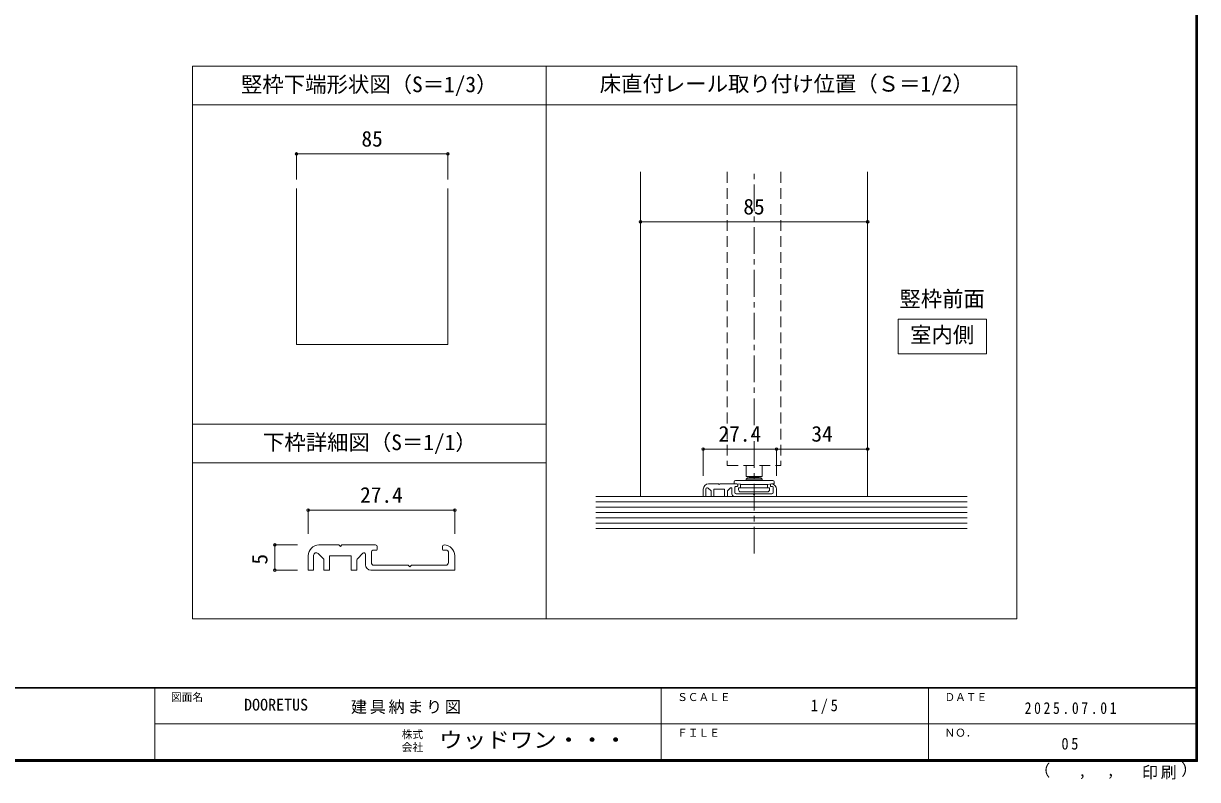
# Model space of a CAD drawing. Units: millimetres, scale not verified, with parts at other scales. Extents: x -973 to 977, y -718 to 696.
# Drawn here: x -121 to 977, y -718 to -11 of the extents above; entities that cross this region are included whole.
import ezdxf
from ezdxf.enums import TextEntityAlignment as Align

# ---------------------------------------------------------------- set-up
doc = ezdxf.new("R2010")
doc.units = ezdxf.units.MM
doc.header["$LTSCALE"] = 5
doc.header["$PDMODE"] = 32
doc.header["$PDSIZE"] = 2.5
doc.linetypes.add('CHAIN1', pattern=[8, 5, -1, 1, -1])
doc.linetypes.add('DASHED2', pattern=[3, 2, -1])
for name, color, linetype, lineweight in [('0-0_補助線', 7, 'Continuous', 9), ('0-A_文字', 7, 'Continuous', 9), ('1-1_通り芯', 4, 'CHAIN1', 9), ('1-3_仕上げ', 7, 'Continuous', 9), ('1-4_枠', 7, 'Continuous', 9), ('1-6_扉', 7, 'DASHED2', 9), ('1-A_文字', 7, 'Continuous', 9), ('1-B_寸法', 7, 'Continuous', 9), ('F-1_枠', 6, 'Continuous', 9)]:
    doc.layers.add(name, color=color, linetype=linetype, lineweight=lineweight)
doc.layers.add('F-0_補助線', color=7, linetype='Continuous')
doc.layers.add('F-A_文字', color=7, linetype='Continuous')
doc.styles.add('ＭＳ ゴシック', font='')
doc.styles.get('ＭＳ ゴシック').set_extended_font_data('MS Gothic')

msp = doc.modelspace()

# ---------------------------------------------------------------- linework, layer by layer
at = {"layer": '0-0_補助線', "color": 3}
for p, q in [((36.653, -50.984), (367.598, -50.984)), ((36.653, -50.984), (36.653, -567.5)), ((36.653, -86.984), (367.598, -86.984)), ((275.595, -165.261), (275.595, -311.143)), ((36.653, -385.648), (367.598, -385.648)), ((36.653, -421.648), (367.598, -421.648))]:
    msp.add_line(p, q, dxfattribs=at)
at = {"layer": '0-0_補助線', "color": 4}
for p, q in [((133.928, -133.004), (275.595, -133.004)), ((133.928, -133.004), (133.928, -156.927)), ((275.595, -133.004), (275.595, -156.927)), ((145.041, -465.963), (282.041, -465.963)), ((145.041, -465.963), (145.041, -488.017)), ((282.041, -465.963), (282.041, -488.017)), ((113.766, -498.546), (113.766, -522.046)), ((113.766, -498.546), (135.06, -498.546)), ((113.766, -522.046), (135.06, -522.046))]:
    msp.add_line(p, q, dxfattribs=at)
at = {"layer": '0-0_補助線'}
for p, q in [((554.427, -424.329), (554.427, -434.426)), ((569.427, -434.426), (569.427, -424.329)), ((544.427, -438.227), (569.427, -438.227)), ((554.427, -434.426), (569.427, -434.426)), ((557.552, -434.977), (554.427, -434.426)), ((555.677, -435.727), (554.427, -436.977)), ((554.427, -438.227), (554.427, -436.977)), ((569.427, -436.977), (554.427, -436.977)), ((555.677, -435.727), (568.177, -435.727)), ((557.552, -434.977), (566.302, -434.977)), ((557.552, -434.977), (557.552, -435.727)), ((566.302, -434.977), (569.427, -434.426)), ((566.302, -434.977), (566.302, -435.727)), ((569.427, -436.977), (568.177, -435.727)), ((569.427, -436.977), (569.427, -438.227)), ((569.427, -438.227), (579.427, -438.227)), ((543.177, -441.227), (543.177, -439.477)), ((543.177, -441.227), (545.354, -441.227)), ((545.354, -441.227), (548.98, -441.801)), ((548.98, -441.801), (549.302, -441.852)), ((549.302, -444.727), (549.302, -441.852)), ((549.302, -441.878), (574.552, -441.878)), ((549.302, -445.227), (574.552, -445.227)), ((549.427, -448.977), (574.427, -448.977)), ((574.552, -441.852), (574.552, -444.727)), ((577.177, -442.079), (577.177, -443.329)), ((580.677, -439.477), (580.677, -441.227)), ((155.041, -498.546), (173.541, -498.546)), ((175.041, -500.046), (173.541, -498.546)), ((175.041, -500.046), (176.541, -498.546)), ((208.041, -498.546), (176.541, -498.546)), ((204.041, -505.046), (204.041, -515.046)), ((208.541, -503.546), (205.541, -503.546)), ((209.541, -500.046), (209.541, -502.546)), ((270.541, -500.046), (270.541, -502.546)), ((271.541, -503.546), (274.541, -503.546)), ((276.041, -505.046), (276.041, -515.046)), ((145.041, -522.046), (145.041, -508.546)), ((150.041, -522.046), (150.041, -508.331)), ((165.041, -522.046), (165.041, -509.046)), ((165.541, -508.546), (184.541, -508.546)), ((185.041, -522.046), (185.041, -509.046)), ((190.541, -522.046), (190.541, -512.417)), ((190.981, -511.357), (195.981, -506.357)), ((198.541, -507.417), (198.541, -517.046)), ((282.041, -508.546), (282.041, -522.046)), ((145.041, -522.046), (150.041, -522.046)), ((159.541, -522.046), (165.041, -522.046)), ((185.041, -522.046), (190.541, -522.046)), ((203.541, -522.046), (282.041, -522.046)), ((206.541, -517.546), (238.541, -517.546)), ((240.041, -519.046), (238.541, -517.546))]:
    msp.add_line(p, q, dxfattribs=at)
at = {"layer": '0-0_補助線', "color": 3}
msp.add_lwpolyline([(133.928, -165.261), (133.928, -311.143), (275.595, -311.143)], dxfattribs=at)
at = {"layer": '0-0_補助線'}
for points in [[(547.427, -446.977), (547.427, -445.227), (548.802, -445.227)], [(548.802, -445.227), (549.302, -445.227), (549.302, -444.727)], [(574.552, -441.852), (578.499, -441.227), (580.677, -441.227)], [(574.552, -444.727), (574.552, -445.227), (575.052, -445.227)], [(575.052, -445.227), (576.427, -445.227), (576.427, -446.977)], [(159.541, -522.046), (159.541, -511.796), (154.309, -506.564)], [(240.041, -519.046), (241.541, -517.546), (273.541, -517.546)]]:
    msp.add_lwpolyline(points, dxfattribs=at)
for centre, radius, start, end in [((544.427, -439.477), 1.25, 90, 180), ((579.427, -439.477), 1.25, 0, 90), ((549.427, -446.977), 2, 180, 270), ((574.427, -446.977), 2, 270, 0), ((155.041, -508.546), 10, 90, 180), ((205.541, -505.046), 1.5, 90, 180), ((208.041, -500.046), 1.5, 360, 90), ((208.541, -502.546), 1, 270, 360), ((272.041, -500.046), 1.5, 90, 180), ((271.541, -502.546), 1, 180, 270), ((272.041, -508.546), 10, 360, 90), ((274.541, -505.046), 1.5, 0, 90), ((152.541, -508.331), 2.5, 45, 180), ((165.541, -509.046), 0.5, 90, 180), ((184.541, -509.046), 0.5, 0, 90), ((192.041, -512.417), 1.5, 135, 180), ((197.041, -507.417), 1.5, 360, 135), ((206.541, -515.046), 2.5, 180, 270), ((273.541, -515.046), 2.5, 270, 0), ((203.541, -517.046), 5, 180, 270)]:
    msp.add_arc(centre, radius, start, end, dxfattribs=at)
for p in [(133.928, -133.004), (275.595, -133.004), (145.041, -465.963), (282.041, -465.963), (113.766, -498.546), (113.766, -522.046)]:
    msp.add_point(p, dxfattribs=at)
at = {"layer": '0-A_文字', "color": 3}
for p, q in [((367.598, -50.984), (807.598, -50.984)), ((367.598, -567.5), (367.598, -50.984)), ((807.598, -50.984), (807.598, -567.5)), ((367.598, -86.984), (807.598, -86.984)), ((36.653, -567.5), (807.598, -567.5))]:
    msp.add_line(p, q, dxfattribs=at)
at = {"layer": '1-1_通り芯'}
msp.add_line((561.927, -506.451), (561.927, -149.829), dxfattribs=at)
at = {"layer": '1-3_仕上げ', "color": 2}
for p, q in [((761.348, -453.079), (413.848, -453.079)), ((413.848, -483.079), (761.348, -483.079))]:
    msp.add_line(p, q, dxfattribs=at)
at = {"layer": '1-3_仕上げ'}
for p, q in [((413.848, -458.079), (761.348, -458.079)), ((413.848, -463.079), (761.348, -463.079)), ((413.848, -468.079), (761.348, -468.079)), ((413.848, -473.079), (761.348, -473.079)), ((413.848, -478.079), (761.348, -478.079))]:
    msp.add_line(p, q, dxfattribs=at)
at = {"layer": '1-4_枠', "color": 3}
for p, q in [((455.677, -453.079), (455.677, -149.829)), ((668.177, -453.079), (668.177, -149.829))]:
    msp.add_line(p, q, dxfattribs=at)
at = {"layer": '1-4_枠'}
for p, q in [((514.427, -453.079), (514.427, -446.329)), ((516.927, -453.079), (516.927, -446.222)), ((519.427, -441.329), (528.677, -441.329)), ((524.427, -453.079), (524.427, -446.579)), ((524.677, -446.329), (534.177, -446.329)), ((529.427, -442.079), (528.677, -441.329)), ((529.427, -442.079), (530.177, -441.329)), ((545.927, -441.329), (530.177, -441.329)), ((534.427, -453.079), (534.427, -446.579)), ((537.177, -453.079), (537.177, -448.265)), ((537.396, -447.735), (539.896, -445.235)), ((541.177, -445.765), (541.177, -450.579)), ((543.927, -444.579), (543.927, -449.579)), ((546.177, -443.829), (544.677, -443.829)), ((546.677, -442.079), (546.677, -443.329)), ((577.177, -442.079), (577.177, -443.329)), ((577.677, -443.829), (579.177, -443.829)), ((579.927, -444.579), (579.927, -449.579)), ((582.927, -446.329), (582.927, -453.079)), ((514.427, -453.079), (516.927, -453.079)), ((521.677, -453.079), (524.427, -453.079)), ((534.427, -453.079), (537.177, -453.079)), ((543.677, -453.079), (582.927, -453.079)), ((545.177, -450.829), (561.177, -450.829)), ((561.927, -451.579), (561.177, -450.829))]:
    msp.add_line(p, q, dxfattribs=at)
for points in [[(521.677, -453.079), (521.677, -447.954), (519.061, -445.338)], [(561.927, -451.579), (562.677, -450.829), (578.677, -450.829)]]:
    msp.add_lwpolyline(points, dxfattribs=at)
for centre, radius, start, end in [((519.427, -446.329), 5, 90, 180), ((518.177, -446.222), 1.25, 45, 180), ((524.677, -446.579), 0.25, 90, 180), ((534.177, -446.579), 0.25, 0, 90), ((537.927, -448.265), 0.75, 135, 180), ((540.427, -445.765), 0.75, 360, 135), ((544.677, -444.579), 0.75, 90, 180), ((545.177, -449.579), 1.25, 180, 270), ((545.927, -442.079), 0.75, 360, 90), ((546.177, -443.329), 0.5, 270, 360), ((577.927, -442.079), 0.75, 90, 180), ((577.677, -443.329), 0.5, 180, 270), ((577.927, -446.329), 5, 360, 90), ((578.677, -449.579), 1.25, 270, 0), ((579.177, -444.579), 0.75, 0, 90), ((543.677, -450.579), 2.5, 180, 270)]:
    msp.add_arc(centre, radius, start, end, dxfattribs=at)
at = {"layer": '1-6_扉'}
msp.add_line((586.927, -149.829), (586.927, -424.329), dxfattribs=at)
msp.add_lwpolyline([(536.927, -149.829), (536.927, -424.329), (586.927, -424.329)], dxfattribs=at)
at = {"layer": '1-A_文字'}
msp.add_lwpolyline([(696.591, -287.523), (779.184, -287.523), (779.184, -319.903), (696.591, -319.903)], close=True, dxfattribs=at)
at = {"layer": '1-B_寸法', "color": 4}
for p, q in [((455.677, -196.441), (668.177, -196.441)), ((514.427, -408.829), (582.927, -408.829)), ((514.427, -408.829), (514.427, -433.829)), ((582.927, -408.829), (582.927, -433.829)), ((582.927, -408.829), (668.177, -408.829)), ((668.177, -408.829), (668.177, -433.829))]:
    msp.add_line(p, q, dxfattribs=at)
at = {"layer": '1-B_寸法'}
for p in [(455.677, -196.441), (668.177, -196.441), (514.427, -408.829), (582.927, -408.829), (668.177, -408.829)]:
    msp.add_point(p, dxfattribs=at)
at = {"layer": 'F-1_枠'}
for p, q in [((974.986, 695.833), (974.986, -700.833)), ((975.82, 695.833), (975.82, -700.833)), ((976.653, 695.833), (976.653, -700.833)), ((976.653, -631.667), (-973.347, -631.667)), ((976.653, -632.5), (-973.347, -632.5)), ((1.653, -632.5), (1.653, -699.167)), ((474.986, -632.5), (474.986, -699.167)), ((724.986, -632.5), (724.986, -699.167)), ((1.653, -665.833), (974.986, -665.834)), ((976.653, -699.167), (-973.347, -699.167)), ((976.653, -700), (-973.347, -700)), ((976.653, -700.833), (-973.347, -700.833))]:
    msp.add_line(p, q, dxfattribs=at)

# ---------------------------------------------------------------- texts
at = {"layer": '0-0_補助線', "style": 'ＭＳ ゴシック'}
for s, p in [('竪枠下端形状図（S＝1/3）', (82.125, -79.611)), ('85', (194.761, -130.504)), ('下枠詳細図（S＝1/1）', (102.672, -414.275)), ('27.4', (193.541, -463.463))]:
    msp.add_text(s, height=14.66, dxfattribs=at).set_placement(p, align=Align.BOTTOM_LEFT)
msp.add_text('5', height=14.66, rotation=90, dxfattribs=at).set_placement((111.266, -516.874), align=Align.BOTTOM_LEFT)
at = {"layer": '0-A_文字', "style": 'ＭＳ ゴシック'}
msp.add_text('床直付レール取り付け位置（Ｓ＝1/2）', height=14.66, dxfattribs=at).set_placement((417.598, -79.074), align=Align.BOTTOM_LEFT)
at = {"layer": '1-A_文字', "style": 'ＭＳ ゴシック'}
for s, p in [('竪枠前面', (697.887, -280.161)), ('室内側', (707.887, -313.713))]:
    msp.add_text(s, height=14.66, dxfattribs=at).set_placement(p, align=Align.BOTTOM_LEFT)
at = {"layer": '1-B_寸法', "style": 'ＭＳ ゴシック'}
for s, p in [('85', (551.927, -193.941)), ('27.4', (528.677, -406.329)), ('34', (615.552, -406.329))]:
    msp.add_text(s, height=14.66, dxfattribs=at).set_placement(p, align=Align.BOTTOM_LEFT)
at = {"layer": 'F-0_補助線', "style": 'ＭＳ ゴシック'}
msp.add_text('DOORETUS', height=11, dxfattribs=at).set_placement((84.986, -656.667), align=Align.BOTTOM_LEFT)
at = {"layer": 'F-0_補助線', "insert": (184.986, -656.667), "char_height": 11, "attachment_point": 7, "style": 'ＭＳ ゴシック'}
msp.add_mtext('\\T1.17;建具納まり図', dxfattribs=at)
at = {"layer": 'F-A_文字', "style": 'ＭＳ ゴシック'}
for s, height, p in [('図面名', 7.331, (16.653, -646.667)), ('ＳＣＡＬＥ', 7.331, (489.986, -646.667)), ('ＤＡＴＥ', 7.331, (739.986, -646.667)), ('株式', 7.331, (232.486, -681.5)), ('ＦＩＬＥ', 7.331, (489.986, -680)), ('ＮＯ．', 7.331, (739.986, -680.001)), ('会社', 7.331, (232.486, -693.5)), ('（', 11, (823.992, -718.052)), ('）', 11, (961.387, -717.355)), (',', 11, (865.199, -718.052)), (',', 11, (891.686, -717.588))]:
    msp.add_text(s, height=height, dxfattribs=at).set_placement(p, align=Align.BOTTOM_LEFT)
at = {"layer": 'F-A_文字', "style": 'ＭＳ ゴシック', "width": 1.1}
msp.add_text('ウッドワン・・・', height=14.66, dxfattribs=at).set_placement((267.486, -692.5), align=Align.BOTTOM_LEFT)
at = {"layer": 'F-A_文字', "char_height": 11, "attachment_point": 7, "style": 'ＭＳ ゴシック'}
for s, insert in [('\\T1.38;\\W0.9;1/5', (614.986, -656.667)), ('\\T1.39;\\W0.85;2025.07.01', (814.986, -656.667)), ('\\T1.36;\\W0.9;05', (849.361, -690.001)), ('\\T1.17;印刷', (924.678, -717.82))]:
    msp.add_mtext(s, dxfattribs=dict(at, insert=insert))

doc.saveas('drawing.dxf')
